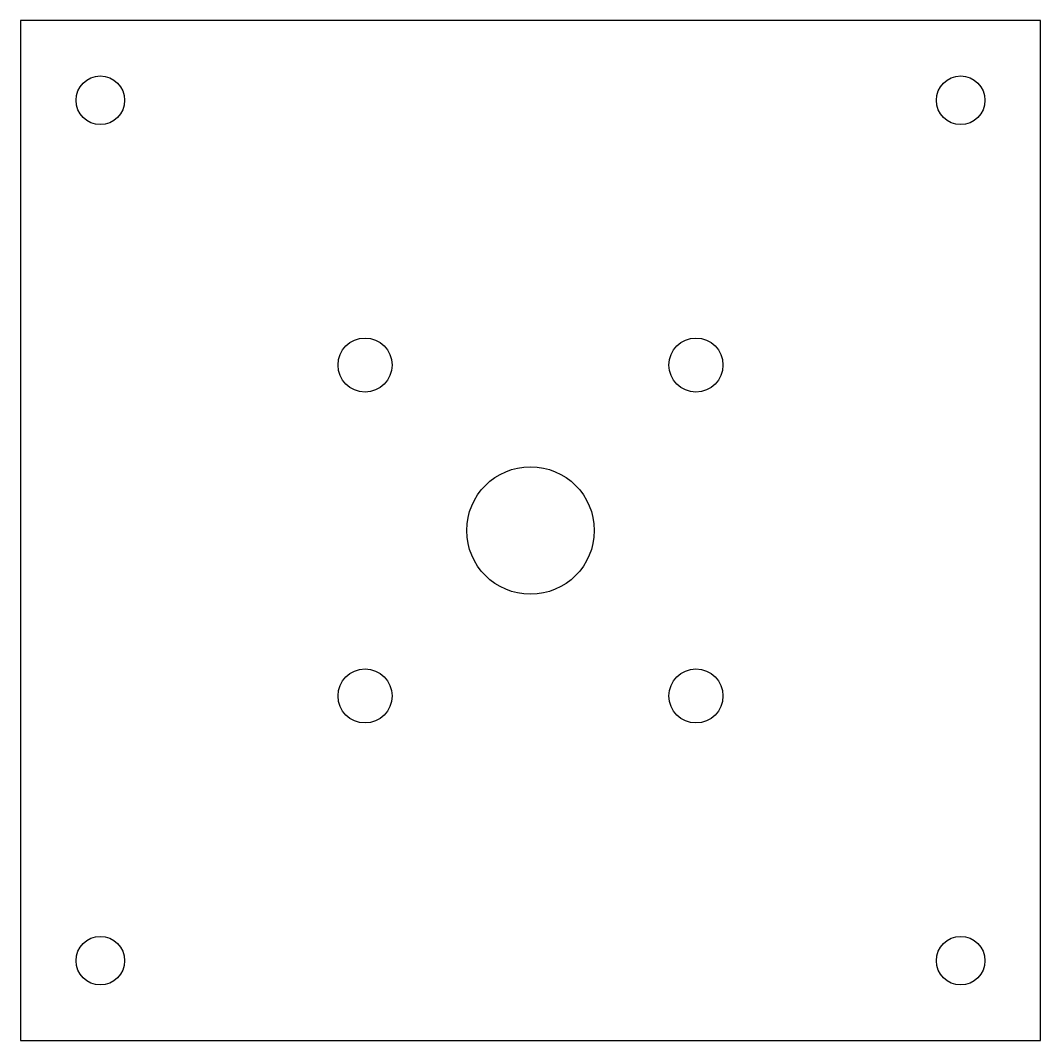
# Model space of a CAD drawing. Header units: inches. Extents: x -0.25 to 2.75, y -2.73 to 0.27.
import ezdxf

# ---------------------------------------------------------------- set-up
doc = ezdxf.new("R2010")
doc.units = ezdxf.units.IN
doc.header["$MEASUREMENT"] = 0

msp = doc.modelspace()

# ---------------------------------------------------------------- linework, layer by layer
msp.add_lwpolyline([(2.7509, 0.2651), (-0.2491, 0.2651), (-0.2491, -2.7349), (2.7509, -2.7349)], close=True)
for centre, radius in [((-0.0141, 0.0301), 0.0715), ((2.5159, 0.0301), 0.0715), ((0.7644, -0.7484), 0.0795), ((1.7374, -0.7484), 0.0795), ((1.2509, -1.2349), 0.1875), ((0.7644, -1.7214), 0.0795), ((1.7374, -1.7214), 0.0795), ((-0.0141, -2.4999), 0.0715), ((2.5159, -2.4999), 0.0715)]:
    msp.add_circle(centre, radius)

doc.saveas('drawing.dxf')
